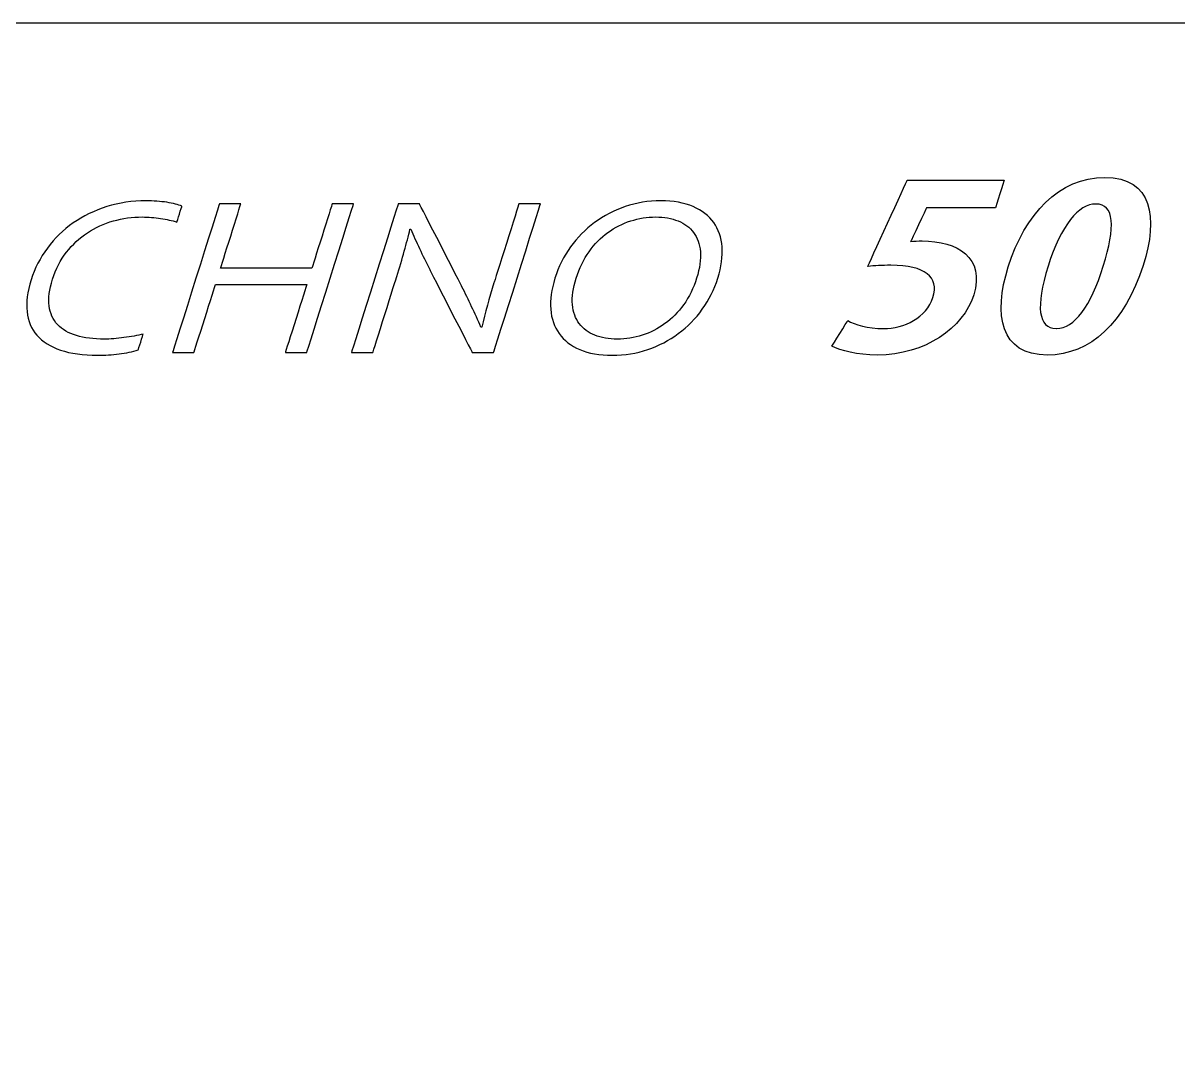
# Model space of a CAD drawing. Header units: inches. Extents: x 19 to 24202, y 17 to 31220.
# Drawn here: x 16695 to 17976, y 5186 to 6317 of the extents above; entities that cross this region are included whole.
import ezdxf

# ---------------------------------------------------------------- set-up
doc = ezdxf.new("R2010")
doc.units = ezdxf.units.IN
doc.header["$MEASUREMENT"] = 0
doc.layers.add('Layer 1', color=7, linetype='Continuous')

msp = doc.modelspace()

# ---------------------------------------------------------------- linework, layer by layer
msp.add_lwpolyline([(24182.836, 16.724), (24182.836, 6316.724), (15272.836, 6316.724), (15272.836, 16.724)], close=True)
at = {"layer": 'Layer 1', "color": 253}
for points, knots in [([(17631.882, 6046.634), (17639.549, 6047.39), (17647.431, 6047.894), (17657.536, 6047.894), (17657.536, 6047.894), (17695.573, 6047.894), (17711.422, 6035), (17704.18, 6011.99), (17704.18, 6011.99), (17697.253, 5989.994), (17672.254, 5977.604), (17649.373, 5977.604), (17649.373, 5977.604), (17632.139, 5977.604), (17617.303, 5982.409), (17609.667, 5986.453), (17609.667, 5986.453), (17609.667, 5986.453), (17592.129, 5958.131), (17592.129, 5958.131), (17592.129, 5958.131), (17601.536, 5953.077), (17620.228, 5948.272), (17642.517, 5948.272), (17642.517, 5948.272), (17695.409, 5948.272), (17737.868, 5978.36), (17749.412, 6015.028), (17749.412, 6015.028), (17762.387, 6056.24), (17731.429, 6074.952), (17692.207, 6074.952), (17692.207, 6074.952), (17687.449, 6074.952), (17683.802, 6074.698), (17679.485, 6074.195), (17679.485, 6074.195), (17679.485, 6074.195), (17697.211, 6111.616), (17697.211, 6111.616), (17697.211, 6111.616), (17697.211, 6111.616), (17773.58, 6111.616), (17773.58, 6111.616), (17773.58, 6111.616), (17773.58, 6111.616), (17783.291, 6142.465), (17783.291, 6142.465), (17783.291, 6142.465), (17783.291, 6142.465), (17675.722, 6142.465), (17675.722, 6142.465), (17675.722, 6142.465), (17675.722, 6142.465), (17631.882, 6046.634), (17631.882, 6046.634)], [0, 0, 0, 0, 0.06666667, 0.06666667, 0.06666667, 0.06666668, 0.13333333, 0.13333333, 0.13333333, 0.13333334, 0.2, 0.2, 0.2, 0.20000001, 0.26666667, 0.26666667, 0.26666667, 0.26666668, 0.33333333, 0.33333333, 0.33333333, 0.33333334, 0.4, 0.4, 0.4, 0.40000001, 0.46666667, 0.46666667, 0.46666667, 0.46666668, 0.53333333, 0.53333333, 0.53333333, 0.53333334, 0.6, 0.6, 0.6, 0.60000001, 0.66666667, 0.66666667, 0.66666667, 0.66666668, 0.73333333, 0.73333333, 0.73333333, 0.73333334, 0.8, 0.8, 0.8, 0.80000001, 0.86666667, 0.86666667, 0.86666667, 0.86666668, 1, 1, 1, 1]), ([(17631.882, 6046.634), (17639.549, 6047.39), (17647.431, 6047.894), (17657.536, 6047.894), (17657.536, 6047.894), (17695.573, 6047.894), (17711.422, 6035), (17704.18, 6011.99), (17704.18, 6011.99), (17697.253, 5989.994), (17672.254, 5977.604), (17649.373, 5977.604), (17649.373, 5977.604), (17632.139, 5977.604), (17617.303, 5982.409), (17609.667, 5986.453), (17609.667, 5986.453), (17609.667, 5986.453), (17592.129, 5958.131), (17592.129, 5958.131), (17592.129, 5958.131), (17601.536, 5953.077), (17620.228, 5948.272), (17642.517, 5948.272), (17642.517, 5948.272), (17695.409, 5948.272), (17737.868, 5978.36), (17749.412, 6015.028), (17749.412, 6015.028), (17762.387, 6056.24), (17731.429, 6074.952), (17692.207, 6074.952), (17692.207, 6074.952), (17687.449, 6074.952), (17683.802, 6074.698), (17679.485, 6074.195), (17679.485, 6074.195), (17679.485, 6074.195), (17697.211, 6111.616), (17697.211, 6111.616), (17697.211, 6111.616), (17697.211, 6111.616), (17773.58, 6111.616), (17773.58, 6111.616), (17773.58, 6111.616), (17773.58, 6111.616), (17783.291, 6142.465), (17783.291, 6142.465), (17783.291, 6142.465), (17783.291, 6142.465), (17675.722, 6142.465), (17675.722, 6142.465), (17675.722, 6142.465), (17675.722, 6142.465), (17631.882, 6046.634), (17631.882, 6046.634)], [0, 0, 0, 0, 0.06666667, 0.06666667, 0.06666667, 0.06666668, 0.13333333, 0.13333333, 0.13333333, 0.13333334, 0.2, 0.2, 0.2, 0.20000001, 0.26666667, 0.26666667, 0.26666667, 0.26666668, 0.33333333, 0.33333333, 0.33333333, 0.33333334, 0.4, 0.4, 0.4, 0.40000001, 0.46666667, 0.46666667, 0.46666667, 0.46666668, 0.53333333, 0.53333333, 0.53333333, 0.53333334, 0.6, 0.6, 0.6, 0.60000001, 0.66666667, 0.66666667, 0.66666667, 0.66666668, 0.73333333, 0.73333333, 0.73333333, 0.73333334, 0.8, 0.8, 0.8, 0.80000001, 0.86666667, 0.86666667, 0.86666667, 0.86666668, 1, 1, 1, 1]), ([(17831.207, 5948.272), (17878.459, 5948.272), (17917.479, 5984.429), (17937.419, 6047.769), (17937.419, 6047.769), (17954.178, 6100.996), (17947.684, 6145.499), (17894.788, 6145.499), (17894.788, 6145.499), (17844.276, 6145.499), (17806.114, 6104.533), (17787.769, 6046.252), (17787.769, 6046.252), (17770.928, 5992.775), (17778.908, 5948.272), (17831.207, 5948.272)], [0, 0, 0, 0, 0.2, 0.2, 0.2, 0.20000001, 0.4, 0.4, 0.4, 0.40000001, 0.6, 0.6, 0.6, 0.60000001, 1, 1, 1, 1]), ([(17831.207, 5948.272), (17878.459, 5948.272), (17917.479, 5984.429), (17937.419, 6047.769), (17937.419, 6047.769), (17954.178, 6100.996), (17947.684, 6145.499), (17894.788, 6145.499), (17894.788, 6145.499), (17844.276, 6145.499), (17806.114, 6104.533), (17787.769, 6046.252), (17787.769, 6046.252), (17770.928, 5992.775), (17778.908, 5948.272), (17831.207, 5948.272)], [0, 0, 0, 0, 0.2, 0.2, 0.2, 0.20000001, 0.4, 0.4, 0.4, 0.40000001, 0.6, 0.6, 0.6, 0.60000001, 1, 1, 1, 1]), ([(17840.824, 5977.857), (17821.211, 5977.857), (17817.709, 6001.663), (17831.987, 6047.008), (17831.987, 6047.008), (17846.343, 6092.611), (17865.862, 6115.913), (17884.882, 6115.913), (17884.882, 6115.913), (17905.681, 6115.913), (17906.839, 6090.333), (17893.201, 6047.008), (17893.201, 6047.008), (17879.083, 6002.174), (17861.326, 5977.857), (17841.121, 5977.857), (17841.121, 5977.857), (17841.121, 5977.857), (17840.824, 5977.857), (17840.824, 5977.857)], [0, 0, 0, 0, 0.16666667, 0.16666667, 0.16666667, 0.16666668, 0.33333333, 0.33333333, 0.33333333, 0.33333334, 0.5, 0.5, 0.5, 0.50000001, 0.66666667, 0.66666667, 0.66666667, 0.66666668, 1, 1, 1, 1]), ([(17840.824, 5977.857), (17821.211, 5977.857), (17817.709, 6001.663), (17831.987, 6047.008), (17831.987, 6047.008), (17846.343, 6092.611), (17865.862, 6115.913), (17884.882, 6115.913), (17884.882, 6115.913), (17905.681, 6115.913), (17906.839, 6090.333), (17893.201, 6047.008), (17893.201, 6047.008), (17879.083, 6002.174), (17861.326, 5977.857), (17841.121, 5977.857), (17841.121, 5977.857), (17841.121, 5977.857), (17840.824, 5977.857), (17840.824, 5977.857)], [0, 0, 0, 0, 0.16666667, 0.16666667, 0.16666667, 0.16666668, 0.33333333, 0.33333333, 0.33333333, 0.33333334, 0.5, 0.5, 0.5, 0.50000001, 0.66666667, 0.66666667, 0.66666667, 0.66666668, 1, 1, 1, 1])]:
    msp.add_open_spline(points, degree=3, knots=knots, dxfattribs=at)
at = {"layer": 'Layer 1', "color": 7}
for points, knots in [([(16827.023, 6101.503), (16816.126, 6101.503), (16805.507, 6100.025), (16795.133, 6097.119), (16795.133, 6097.119), (16784.759, 6094.214), (16775.157, 6089.826), (16766.359, 6084.054), (16766.359, 6084.054), (16757.587, 6078.239), (16749.826, 6071.032), (16743.103, 6062.437), (16743.103, 6062.437), (16736.387, 6053.841), (16731.2, 6043.806), (16727.604, 6032.391), (16727.604, 6032.391), (16724.02, 6021.007), (16722.811, 6011.191), (16723.884, 6002.802), (16723.884, 6002.802), (16724.972, 5994.46), (16728.096, 5987.549), (16733.209, 5982.073), (16733.209, 5982.073), (16738.368, 5976.59), (16745.314, 5972.546), (16754.148, 5969.933), (16754.148, 5969.933), (16762.966, 5967.277), (16773.304, 5965.97), (16785.145, 5965.97), (16785.145, 5965.97), (16788.409, 5965.97), (16791.868, 5966.099), (16795.577, 5966.391), (16795.577, 5966.391), (16799.271, 5966.645), (16803.069, 5967.066), (16806.895, 5967.573), (16806.895, 5967.573), (16810.717, 5968.076), (16814.469, 5968.669), (16818.197, 5969.344), (16818.197, 5969.344), (16821.875, 5970.018), (16825.221, 5970.732), (16828.197, 5971.535), (16828.197, 5971.535), (16828.197, 5971.535), (16822.651, 5953.919), (16822.651, 5953.919), (16822.651, 5953.919), (16816.36, 5952.02), (16809.274, 5950.589), (16801.416, 5949.536), (16801.416, 5949.536), (16793.518, 5948.525), (16785.632, 5948.018), (16777.708, 5948.018), (16777.708, 5948.018), (16761.562, 5948.018), (16747.795, 5949.914), (16736.524, 5953.751), (16736.524, 5953.751), (16725.253, 5957.585), (16716.536, 5963.104), (16710.323, 5970.268), (16710.323, 5970.268), (16704.111, 5977.432), (16700.468, 5986.16), (16699.36, 5996.48), (16699.36, 5996.48), (16698.265, 6006.85), (16699.774, 6018.566), (16703.888, 6031.627), (16703.888, 6031.627), (16707.933, 6044.481), (16713.931, 6056.286), (16721.93, 6067.07), (16721.93, 6067.07), (16729.933, 6077.857), (16739.491, 6087.131), (16750.599, 6094.885), (16750.599, 6094.885), (16761.694, 6102.599), (16774.104, 6108.667), (16787.789, 6112.965), (16787.789, 6112.965), (16801.537, 6117.306), (16816.08, 6119.455), (16831.434, 6119.455), (16831.434, 6119.455), (16835.494, 6119.455), (16839.519, 6119.326), (16843.387, 6119.033), (16843.387, 6119.033), (16847.256, 6118.737), (16850.938, 6118.32), (16854.393, 6117.809), (16854.393, 6117.809), (16857.833, 6117.263), (16861.004, 6116.631), (16863.901, 6115.913), (16863.901, 6115.913), (16866.729, 6115.157), (16869.163, 6114.396), (16871.144, 6113.597), (16871.144, 6113.597), (16871.144, 6113.597), (16865.582, 6095.938), (16865.582, 6095.938), (16865.582, 6095.938), (16860.181, 6097.498), (16854.163, 6098.847), (16847.564, 6099.9), (16847.564, 6099.9), (16840.915, 6100.957), (16834.102, 6101.503), (16827.023, 6101.503)], [0, 0, 0, 0, 0.03225806, 0.03225806, 0.03225806, 0.03225807, 0.06451613, 0.06451613, 0.06451613, 0.06451614, 0.09677419, 0.09677419, 0.09677419, 0.0967742, 0.12903226, 0.12903226, 0.12903226, 0.12903227, 0.16129032, 0.16129032, 0.16129032, 0.16129033, 0.19354839, 0.19354839, 0.19354839, 0.1935484, 0.22580645, 0.22580645, 0.22580645, 0.22580646, 0.25806452, 0.25806452, 0.25806452, 0.25806453, 0.29032258, 0.29032258, 0.29032258, 0.29032259, 0.32258065, 0.32258065, 0.32258065, 0.32258066, 0.35483871, 0.35483871, 0.35483871, 0.35483872, 0.38709677, 0.38709677, 0.38709677, 0.38709678, 0.41935484, 0.41935484, 0.41935484, 0.41935485, 0.4516129, 0.4516129, 0.4516129, 0.45161291, 0.48387097, 0.48387097, 0.48387097, 0.48387098, 0.51612903, 0.51612903, 0.51612903, 0.51612904, 0.5483871, 0.5483871, 0.5483871, 0.54838711, 0.58064516, 0.58064516, 0.58064516, 0.58064517, 0.61290323, 0.61290323, 0.61290323, 0.61290324, 0.64516129, 0.64516129, 0.64516129, 0.6451613, 0.67741935, 0.67741935, 0.67741935, 0.67741936, 0.70967742, 0.70967742, 0.70967742, 0.70967743, 0.74193548, 0.74193548, 0.74193548, 0.74193549, 0.77419355, 0.77419355, 0.77419355, 0.77419356, 0.80645161, 0.80645161, 0.80645161, 0.80645162, 0.83870968, 0.83870968, 0.83870968, 0.83870969, 0.87096774, 0.87096774, 0.87096774, 0.87096775, 0.90322581, 0.90322581, 0.90322581, 0.90322582, 0.93548387, 0.93548387, 0.93548387, 0.93548388, 1, 1, 1, 1]), ([(16827.023, 6101.503), (16816.126, 6101.503), (16805.507, 6100.025), (16795.133, 6097.119), (16795.133, 6097.119), (16784.759, 6094.214), (16775.157, 6089.826), (16766.359, 6084.054), (16766.359, 6084.054), (16757.587, 6078.239), (16749.826, 6071.032), (16743.103, 6062.437), (16743.103, 6062.437), (16736.387, 6053.841), (16731.2, 6043.806), (16727.604, 6032.391), (16727.604, 6032.391), (16724.02, 6021.007), (16722.811, 6011.191), (16723.884, 6002.802), (16723.884, 6002.802), (16724.972, 5994.46), (16728.096, 5987.549), (16733.209, 5982.073), (16733.209, 5982.073), (16738.368, 5976.59), (16745.314, 5972.546), (16754.148, 5969.933), (16754.148, 5969.933), (16762.966, 5967.277), (16773.304, 5965.97), (16785.145, 5965.97), (16785.145, 5965.97), (16788.409, 5965.97), (16791.868, 5966.099), (16795.577, 5966.391), (16795.577, 5966.391), (16799.271, 5966.645), (16803.069, 5967.066), (16806.895, 5967.573), (16806.895, 5967.573), (16810.717, 5968.076), (16814.469, 5968.669), (16818.197, 5969.344), (16818.197, 5969.344), (16821.875, 5970.018), (16825.221, 5970.732), (16828.197, 5971.535), (16828.197, 5971.535), (16828.197, 5971.535), (16822.651, 5953.919), (16822.651, 5953.919), (16822.651, 5953.919), (16816.36, 5952.02), (16809.274, 5950.589), (16801.416, 5949.536), (16801.416, 5949.536), (16793.518, 5948.525), (16785.632, 5948.018), (16777.708, 5948.018), (16777.708, 5948.018), (16761.562, 5948.018), (16747.795, 5949.914), (16736.524, 5953.751), (16736.524, 5953.751), (16725.253, 5957.585), (16716.536, 5963.104), (16710.323, 5970.268), (16710.323, 5970.268), (16704.111, 5977.432), (16700.468, 5986.16), (16699.36, 5996.48), (16699.36, 5996.48), (16698.265, 6006.85), (16699.774, 6018.566), (16703.888, 6031.627), (16703.888, 6031.627), (16707.933, 6044.481), (16713.931, 6056.286), (16721.93, 6067.07), (16721.93, 6067.07), (16729.933, 6077.857), (16739.491, 6087.131), (16750.599, 6094.885), (16750.599, 6094.885), (16761.694, 6102.599), (16774.104, 6108.667), (16787.789, 6112.965), (16787.789, 6112.965), (16801.537, 6117.306), (16816.08, 6119.455), (16831.434, 6119.455), (16831.434, 6119.455), (16835.494, 6119.455), (16839.519, 6119.326), (16843.387, 6119.033), (16843.387, 6119.033), (16847.256, 6118.737), (16850.938, 6118.32), (16854.393, 6117.809), (16854.393, 6117.809), (16857.833, 6117.263), (16861.004, 6116.631), (16863.901, 6115.913), (16863.901, 6115.913), (16866.729, 6115.157), (16869.163, 6114.396), (16871.144, 6113.597), (16871.144, 6113.597), (16871.144, 6113.597), (16865.582, 6095.938), (16865.582, 6095.938), (16865.582, 6095.938), (16860.181, 6097.498), (16854.163, 6098.847), (16847.564, 6099.9), (16847.564, 6099.9), (16840.915, 6100.957), (16834.102, 6101.503), (16827.023, 6101.503)], [0, 0, 0, 0, 0.03225806, 0.03225806, 0.03225806, 0.03225807, 0.06451613, 0.06451613, 0.06451613, 0.06451614, 0.09677419, 0.09677419, 0.09677419, 0.0967742, 0.12903226, 0.12903226, 0.12903226, 0.12903227, 0.16129032, 0.16129032, 0.16129032, 0.16129033, 0.19354839, 0.19354839, 0.19354839, 0.1935484, 0.22580645, 0.22580645, 0.22580645, 0.22580646, 0.25806452, 0.25806452, 0.25806452, 0.25806453, 0.29032258, 0.29032258, 0.29032258, 0.29032259, 0.32258065, 0.32258065, 0.32258065, 0.32258066, 0.35483871, 0.35483871, 0.35483871, 0.35483872, 0.38709677, 0.38709677, 0.38709677, 0.38709678, 0.41935484, 0.41935484, 0.41935484, 0.41935485, 0.4516129, 0.4516129, 0.4516129, 0.45161291, 0.48387097, 0.48387097, 0.48387097, 0.48387098, 0.51612903, 0.51612903, 0.51612903, 0.51612904, 0.5483871, 0.5483871, 0.5483871, 0.54838711, 0.58064516, 0.58064516, 0.58064516, 0.58064517, 0.61290323, 0.61290323, 0.61290323, 0.61290324, 0.64516129, 0.64516129, 0.64516129, 0.6451613, 0.67741935, 0.67741935, 0.67741935, 0.67741936, 0.70967742, 0.70967742, 0.70967742, 0.70967743, 0.74193548, 0.74193548, 0.74193548, 0.74193549, 0.77419355, 0.77419355, 0.77419355, 0.77419356, 0.80645161, 0.80645161, 0.80645161, 0.80645162, 0.83870968, 0.83870968, 0.83870968, 0.83870969, 0.87096774, 0.87096774, 0.87096774, 0.87096775, 0.90322581, 0.90322581, 0.90322581, 0.90322582, 0.93548387, 0.93548387, 0.93548387, 0.93548388, 1, 1, 1, 1]), ([(16914.009, 6044.61), (16914.009, 6044.61), (17015.338, 6044.61), (17015.338, 6044.61), (17015.338, 6044.61), (17015.338, 6044.61), (17037.865, 6116.167), (17037.865, 6116.167), (17037.865, 6116.167), (17037.865, 6116.167), (17061.639, 6116.167), (17061.639, 6116.167), (17061.639, 6116.167), (17061.639, 6116.167), (17009.656, 5951.053), (17009.656, 5951.053), (17009.656, 5951.053), (17009.656, 5951.053), (16985.882, 5951.053), (16985.882, 5951.053), (16985.882, 5951.053), (16985.882, 5951.053), (17009.605, 6026.405), (17009.605, 6026.405), (17009.605, 6026.405), (17009.605, 6026.405), (16908.276, 6026.405), (16908.276, 6026.405), (16908.276, 6026.405), (16908.276, 6026.405), (16884.552, 5951.053), (16884.552, 5951.053), (16884.552, 5951.053), (16884.552, 5951.053), (16860.778, 5951.053), (16860.778, 5951.053), (16860.778, 5951.053), (16860.778, 5951.053), (16912.761, 6116.167), (16912.761, 6116.167), (16912.761, 6116.167), (16912.761, 6116.167), (16936.535, 6116.167), (16936.535, 6116.167), (16936.535, 6116.167), (16936.535, 6116.167), (16914.009, 6044.61), (16914.009, 6044.61)], [0, 0, 0, 0, 0.07692308, 0.07692308, 0.07692308, 0.07692309, 0.15384615, 0.15384615, 0.15384615, 0.15384616, 0.23076923, 0.23076923, 0.23076923, 0.23076924, 0.30769231, 0.30769231, 0.30769231, 0.30769232, 0.38461538, 0.38461538, 0.38461538, 0.38461539, 0.46153846, 0.46153846, 0.46153846, 0.46153847, 0.53846154, 0.53846154, 0.53846154, 0.53846155, 0.61538462, 0.61538462, 0.61538462, 0.61538463, 0.69230769, 0.69230769, 0.69230769, 0.6923077, 0.76923077, 0.76923077, 0.76923077, 0.76923078, 0.84615385, 0.84615385, 0.84615385, 0.84615386, 1, 1, 1, 1]), ([(16914.009, 6044.61), (16914.009, 6044.61), (17015.338, 6044.61), (17015.338, 6044.61), (17015.338, 6044.61), (17015.338, 6044.61), (17037.865, 6116.167), (17037.865, 6116.167), (17037.865, 6116.167), (17037.865, 6116.167), (17061.639, 6116.167), (17061.639, 6116.167), (17061.639, 6116.167), (17061.639, 6116.167), (17009.656, 5951.053), (17009.656, 5951.053), (17009.656, 5951.053), (17009.656, 5951.053), (16985.882, 5951.053), (16985.882, 5951.053), (16985.882, 5951.053), (16985.882, 5951.053), (17009.605, 6026.405), (17009.605, 6026.405), (17009.605, 6026.405), (17009.605, 6026.405), (16908.276, 6026.405), (16908.276, 6026.405), (16908.276, 6026.405), (16908.276, 6026.405), (16884.552, 5951.053), (16884.552, 5951.053), (16884.552, 5951.053), (16884.552, 5951.053), (16860.778, 5951.053), (16860.778, 5951.053), (16860.778, 5951.053), (16860.778, 5951.053), (16912.761, 6116.167), (16912.761, 6116.167), (16912.761, 6116.167), (16912.761, 6116.167), (16936.535, 6116.167), (16936.535, 6116.167), (16936.535, 6116.167), (16936.535, 6116.167), (16914.009, 6044.61), (16914.009, 6044.61)], [0, 0, 0, 0, 0.07692308, 0.07692308, 0.07692308, 0.07692309, 0.15384615, 0.15384615, 0.15384615, 0.15384616, 0.23076923, 0.23076923, 0.23076923, 0.23076924, 0.30769231, 0.30769231, 0.30769231, 0.30769232, 0.38461538, 0.38461538, 0.38461538, 0.38461539, 0.46153846, 0.46153846, 0.46153846, 0.46153847, 0.53846154, 0.53846154, 0.53846154, 0.53846155, 0.61538462, 0.61538462, 0.61538462, 0.61538463, 0.69230769, 0.69230769, 0.69230769, 0.6923077, 0.76923077, 0.76923077, 0.76923077, 0.76923078, 0.84615385, 0.84615385, 0.84615385, 0.84615386, 1, 1, 1, 1]), ([(17181.783, 6024.127), (17189.08, 6009.545), (17196.107, 5994.584), (17202.901, 5979.203), (17202.901, 5979.203), (17202.901, 5979.203), (17203.744, 5979.203), (17203.744, 5979.203), (17203.744, 5979.203), (17207.546, 5995.22), (17212.066, 6011.608), (17217.319, 6028.3), (17217.319, 6028.3), (17217.319, 6028.3), (17244.982, 6116.167), (17244.982, 6116.167), (17244.982, 6116.167), (17244.982, 6116.167), (17268.905, 6116.167), (17268.905, 6116.167), (17268.905, 6116.167), (17268.905, 6116.167), (17216.918, 5951.053), (17216.918, 5951.053), (17216.918, 5951.053), (17216.918, 5951.053), (17193.151, 5951.053), (17193.151, 5951.053), (17193.151, 5951.053), (17193.151, 5951.053), (17146.055, 6043.093), (17146.055, 6043.093), (17146.055, 6043.093), (17137.982, 6059.149), (17130.958, 6074.109), (17125.034, 6088.017), (17125.034, 6088.017), (17125.034, 6088.017), (17124.145, 6088.017), (17124.145, 6088.017), (17124.145, 6088.017), (17120.642, 6072.974), (17115.756, 6055.401), (17109.442, 6035.339), (17109.442, 6035.339), (17109.442, 6035.339), (17082.902, 5951.053), (17082.902, 5951.053), (17082.902, 5951.053), (17082.902, 5951.053), (17059.132, 5951.053), (17059.132, 5951.053), (17059.132, 5951.053), (17059.132, 5951.053), (17111.115, 6116.167), (17111.115, 6116.167), (17111.115, 6116.167), (17111.115, 6116.167), (17134.593, 6116.167), (17134.593, 6116.167), (17134.593, 6116.167), (17134.593, 6116.167), (17181.783, 6024.127), (17181.783, 6024.127)], [0, 0, 0, 0, 0.05882353, 0.05882353, 0.05882353, 0.05882354, 0.11764706, 0.11764706, 0.11764706, 0.11764707, 0.17647059, 0.17647059, 0.17647059, 0.1764706, 0.23529412, 0.23529412, 0.23529412, 0.23529413, 0.29411765, 0.29411765, 0.29411765, 0.29411766, 0.35294118, 0.35294118, 0.35294118, 0.35294119, 0.41176471, 0.41176471, 0.41176471, 0.41176472, 0.47058824, 0.47058824, 0.47058824, 0.47058825, 0.52941176, 0.52941176, 0.52941176, 0.52941177, 0.58823529, 0.58823529, 0.58823529, 0.5882353, 0.64705882, 0.64705882, 0.64705882, 0.64705883, 0.70588235, 0.70588235, 0.70588235, 0.70588236, 0.76470588, 0.76470588, 0.76470588, 0.76470589, 0.82352941, 0.82352941, 0.82352941, 0.82352942, 0.88235294, 0.88235294, 0.88235294, 0.88235295, 1, 1, 1, 1]), ([(17181.783, 6024.127), (17189.08, 6009.545), (17196.107, 5994.584), (17202.901, 5979.203), (17202.901, 5979.203), (17202.901, 5979.203), (17203.744, 5979.203), (17203.744, 5979.203), (17203.744, 5979.203), (17207.546, 5995.22), (17212.066, 6011.608), (17217.319, 6028.3), (17217.319, 6028.3), (17217.319, 6028.3), (17244.982, 6116.167), (17244.982, 6116.167), (17244.982, 6116.167), (17244.982, 6116.167), (17268.905, 6116.167), (17268.905, 6116.167), (17268.905, 6116.167), (17268.905, 6116.167), (17216.918, 5951.053), (17216.918, 5951.053), (17216.918, 5951.053), (17216.918, 5951.053), (17193.151, 5951.053), (17193.151, 5951.053), (17193.151, 5951.053), (17193.151, 5951.053), (17146.055, 6043.093), (17146.055, 6043.093), (17146.055, 6043.093), (17137.982, 6059.149), (17130.958, 6074.109), (17125.034, 6088.017), (17125.034, 6088.017), (17125.034, 6088.017), (17124.145, 6088.017), (17124.145, 6088.017), (17124.145, 6088.017), (17120.642, 6072.974), (17115.756, 6055.401), (17109.442, 6035.339), (17109.442, 6035.339), (17109.442, 6035.339), (17082.902, 5951.053), (17082.902, 5951.053), (17082.902, 5951.053), (17082.902, 5951.053), (17059.132, 5951.053), (17059.132, 5951.053), (17059.132, 5951.053), (17059.132, 5951.053), (17111.115, 6116.167), (17111.115, 6116.167), (17111.115, 6116.167), (17111.115, 6116.167), (17134.593, 6116.167), (17134.593, 6116.167), (17134.593, 6116.167), (17134.593, 6116.167), (17181.783, 6024.127), (17181.783, 6024.127)], [0, 0, 0, 0, 0.05882353, 0.05882353, 0.05882353, 0.05882354, 0.11764706, 0.11764706, 0.11764706, 0.11764707, 0.17647059, 0.17647059, 0.17647059, 0.1764706, 0.23529412, 0.23529412, 0.23529412, 0.23529413, 0.29411765, 0.29411765, 0.29411765, 0.29411766, 0.35294118, 0.35294118, 0.35294118, 0.35294119, 0.41176471, 0.41176471, 0.41176471, 0.41176472, 0.47058824, 0.47058824, 0.47058824, 0.47058825, 0.52941176, 0.52941176, 0.52941176, 0.52941177, 0.58823529, 0.58823529, 0.58823529, 0.5882353, 0.64705882, 0.64705882, 0.64705882, 0.64705883, 0.70588235, 0.70588235, 0.70588235, 0.70588236, 0.76470588, 0.76470588, 0.76470588, 0.76470589, 0.82352941, 0.82352941, 0.82352941, 0.82352942, 0.88235294, 0.88235294, 0.88235294, 0.88235295, 1, 1, 1, 1]), ([(17465.586, 6033.612), (17461.647, 6021.097), (17455.906, 6009.631), (17448.394, 5999.136), (17448.394, 5999.136), (17440.891, 5988.688), (17432.011, 5979.667), (17421.757, 5972.124), (17421.757, 5972.124), (17411.5, 5964.539), (17400.183, 5958.638), (17387.796, 5954.383), (17387.796, 5954.383), (17375.363, 5950.124), (17362.318, 5948.018), (17348.597, 5948.018), (17348.597, 5948.018), (17334.382, 5948.018), (17322.37, 5950.124), (17312.468, 5954.383), (17312.468, 5954.383), (17302.616, 5958.638), (17294.961, 5964.539), (17289.575, 5972.124), (17289.575, 5972.124), (17284.173, 5979.667), (17281.069, 5988.688), (17280.25, 5999.136), (17280.25, 5999.136), (17279.443, 6009.631), (17280.971, 6021.097), (17284.91, 6033.612), (17284.91, 6033.612), (17288.881, 6046.213), (17294.645, 6057.757), (17302.207, 6068.252), (17302.207, 6068.252), (17309.769, 6078.743), (17318.665, 6087.802), (17328.883, 6095.392), (17328.883, 6095.392), (17339.077, 6102.934), (17350.399, 6108.835), (17362.879, 6113.09), (17362.879, 6113.09), (17375.316, 6117.345), (17388.459, 6119.455), (17402.277, 6119.455), (17402.277, 6119.455), (17416.391, 6119.455), (17428.356, 6117.345), (17438.161, 6113.09), (17438.161, 6113.09), (17448.012, 6108.835), (17455.617, 6102.934), (17461.015, 6095.392), (17461.015, 6095.392), (17466.401, 6087.802), (17469.493, 6078.743), (17470.301, 6068.252), (17470.301, 6068.252), (17471.108, 6057.757), (17469.552, 6046.213), (17465.586, 6033.612)], [0, 0, 0, 0, 0.05882353, 0.05882353, 0.05882353, 0.05882354, 0.11764706, 0.11764706, 0.11764706, 0.11764707, 0.17647059, 0.17647059, 0.17647059, 0.1764706, 0.23529412, 0.23529412, 0.23529412, 0.23529413, 0.29411765, 0.29411765, 0.29411765, 0.29411766, 0.35294118, 0.35294118, 0.35294118, 0.35294119, 0.41176471, 0.41176471, 0.41176471, 0.41176472, 0.47058824, 0.47058824, 0.47058824, 0.47058825, 0.52941176, 0.52941176, 0.52941176, 0.52941177, 0.58823529, 0.58823529, 0.58823529, 0.5882353, 0.64705882, 0.64705882, 0.64705882, 0.64705883, 0.70588235, 0.70588235, 0.70588235, 0.70588236, 0.76470588, 0.76470588, 0.76470588, 0.76470589, 0.82352941, 0.82352941, 0.82352941, 0.82352942, 0.88235294, 0.88235294, 0.88235294, 0.88235295, 1, 1, 1, 1]), ([(17465.586, 6033.612), (17461.647, 6021.097), (17455.906, 6009.631), (17448.394, 5999.136), (17448.394, 5999.136), (17440.891, 5988.688), (17432.011, 5979.667), (17421.757, 5972.124), (17421.757, 5972.124), (17411.5, 5964.539), (17400.183, 5958.638), (17387.796, 5954.383), (17387.796, 5954.383), (17375.363, 5950.124), (17362.318, 5948.018), (17348.597, 5948.018), (17348.597, 5948.018), (17334.382, 5948.018), (17322.37, 5950.124), (17312.468, 5954.383), (17312.468, 5954.383), (17302.616, 5958.638), (17294.961, 5964.539), (17289.575, 5972.124), (17289.575, 5972.124), (17284.173, 5979.667), (17281.069, 5988.688), (17280.25, 5999.136), (17280.25, 5999.136), (17279.443, 6009.631), (17280.971, 6021.097), (17284.91, 6033.612), (17284.91, 6033.612), (17288.881, 6046.213), (17294.645, 6057.757), (17302.207, 6068.252), (17302.207, 6068.252), (17309.769, 6078.743), (17318.665, 6087.802), (17328.883, 6095.392), (17328.883, 6095.392), (17339.077, 6102.934), (17350.399, 6108.835), (17362.879, 6113.09), (17362.879, 6113.09), (17375.316, 6117.345), (17388.459, 6119.455), (17402.277, 6119.455), (17402.277, 6119.455), (17416.391, 6119.455), (17428.356, 6117.345), (17438.161, 6113.09), (17438.161, 6113.09), (17448.012, 6108.835), (17455.617, 6102.934), (17461.015, 6095.392), (17461.015, 6095.392), (17466.401, 6087.802), (17469.493, 6078.743), (17470.301, 6068.252), (17470.301, 6068.252), (17471.108, 6057.757), (17469.552, 6046.213), (17465.586, 6033.612)], [0, 0, 0, 0, 0.05882353, 0.05882353, 0.05882353, 0.05882354, 0.11764706, 0.11764706, 0.11764706, 0.11764707, 0.17647059, 0.17647059, 0.17647059, 0.1764706, 0.23529412, 0.23529412, 0.23529412, 0.23529413, 0.29411765, 0.29411765, 0.29411765, 0.29411766, 0.35294118, 0.35294118, 0.35294118, 0.35294119, 0.41176471, 0.41176471, 0.41176471, 0.41176472, 0.47058824, 0.47058824, 0.47058824, 0.47058825, 0.52941176, 0.52941176, 0.52941176, 0.52941177, 0.58823529, 0.58823529, 0.58823529, 0.5882353, 0.64705882, 0.64705882, 0.64705882, 0.64705883, 0.70588235, 0.70588235, 0.70588235, 0.70588236, 0.76470588, 0.76470588, 0.76470588, 0.76470589, 0.82352941, 0.82352941, 0.82352941, 0.82352942, 0.88235294, 0.88235294, 0.88235294, 0.88235295, 1, 1, 1, 1]), ([(17442.108, 6033.612), (17445.61, 6044.735), (17446.959, 6054.516), (17446.207, 6062.983), (17446.207, 6062.983), (17445.458, 6071.453), (17442.981, 6078.532), (17438.777, 6084.222), (17438.777, 6084.222), (17434.53, 6089.912), (17428.801, 6094.214), (17421.543, 6097.119), (17421.543, 6097.119), (17414.332, 6100.025), (17406.033, 6101.503), (17396.626, 6101.503), (17396.626, 6101.503), (17387.266, 6101.503), (17377.98, 6100.025), (17368.948, 6097.119), (17368.948, 6097.119), (17359.861, 6094.214), (17351.421, 6089.912), (17343.586, 6084.222), (17343.586, 6084.222), (17335.805, 6078.532), (17328.871, 6071.453), (17322.787, 6062.983), (17322.787, 6062.983), (17316.703, 6054.516), (17311.891, 6044.735), (17308.388, 6033.612), (17308.388, 6033.612), (17304.886, 6022.485), (17303.552, 6012.751), (17304.352, 6004.28), (17304.352, 6004.28), (17305.167, 5995.852), (17307.706, 5988.812), (17311.906, 5983.122), (17311.906, 5983.122), (17316.161, 5977.432), (17321.898, 5973.177), (17329.168, 5970.311), (17329.168, 5970.311), (17336.379, 5967.401), (17344.74, 5965.97), (17354.248, 5965.97), (17354.248, 5965.97), (17363.608, 5965.97), (17372.824, 5967.401), (17381.767, 5970.311), (17381.767, 5970.311), (17390.741, 5973.177), (17399.118, 5977.432), (17406.945, 5983.122), (17406.945, 5983.122), (17414.73, 5988.812), (17421.656, 5995.852), (17427.724, 6004.28), (17427.724, 6004.28), (17433.812, 6012.751), (17438.605, 6022.485), (17442.108, 6033.612)], [0, 0, 0, 0, 0.05882353, 0.05882353, 0.05882353, 0.05882354, 0.11764706, 0.11764706, 0.11764706, 0.11764707, 0.17647059, 0.17647059, 0.17647059, 0.1764706, 0.23529412, 0.23529412, 0.23529412, 0.23529413, 0.29411765, 0.29411765, 0.29411765, 0.29411766, 0.35294118, 0.35294118, 0.35294118, 0.35294119, 0.41176471, 0.41176471, 0.41176471, 0.41176472, 0.47058824, 0.47058824, 0.47058824, 0.47058825, 0.52941176, 0.52941176, 0.52941176, 0.52941177, 0.58823529, 0.58823529, 0.58823529, 0.5882353, 0.64705882, 0.64705882, 0.64705882, 0.64705883, 0.70588235, 0.70588235, 0.70588235, 0.70588236, 0.76470588, 0.76470588, 0.76470588, 0.76470589, 0.82352941, 0.82352941, 0.82352941, 0.82352942, 0.88235294, 0.88235294, 0.88235294, 0.88235295, 1, 1, 1, 1]), ([(17442.108, 6033.612), (17445.61, 6044.735), (17446.959, 6054.516), (17446.207, 6062.983), (17446.207, 6062.983), (17445.458, 6071.453), (17442.981, 6078.532), (17438.777, 6084.222), (17438.777, 6084.222), (17434.53, 6089.912), (17428.801, 6094.214), (17421.543, 6097.119), (17421.543, 6097.119), (17414.332, 6100.025), (17406.033, 6101.503), (17396.626, 6101.503), (17396.626, 6101.503), (17387.266, 6101.503), (17377.98, 6100.025), (17368.948, 6097.119), (17368.948, 6097.119), (17359.861, 6094.214), (17351.421, 6089.912), (17343.586, 6084.222), (17343.586, 6084.222), (17335.805, 6078.532), (17328.871, 6071.453), (17322.787, 6062.983), (17322.787, 6062.983), (17316.703, 6054.516), (17311.891, 6044.735), (17308.388, 6033.612), (17308.388, 6033.612), (17304.886, 6022.485), (17303.552, 6012.751), (17304.352, 6004.28), (17304.352, 6004.28), (17305.167, 5995.852), (17307.706, 5988.812), (17311.906, 5983.122), (17311.906, 5983.122), (17316.161, 5977.432), (17321.898, 5973.177), (17329.168, 5970.311), (17329.168, 5970.311), (17336.379, 5967.401), (17344.74, 5965.97), (17354.248, 5965.97), (17354.248, 5965.97), (17363.608, 5965.97), (17372.824, 5967.401), (17381.767, 5970.311), (17381.767, 5970.311), (17390.741, 5973.177), (17399.118, 5977.432), (17406.945, 5983.122), (17406.945, 5983.122), (17414.73, 5988.812), (17421.656, 5995.852), (17427.724, 6004.28), (17427.724, 6004.28), (17433.812, 6012.751), (17438.605, 6022.485), (17442.108, 6033.612)], [0, 0, 0, 0, 0.05882353, 0.05882353, 0.05882353, 0.05882354, 0.11764706, 0.11764706, 0.11764706, 0.11764707, 0.17647059, 0.17647059, 0.17647059, 0.1764706, 0.23529412, 0.23529412, 0.23529412, 0.23529413, 0.29411765, 0.29411765, 0.29411765, 0.29411766, 0.35294118, 0.35294118, 0.35294118, 0.35294119, 0.41176471, 0.41176471, 0.41176471, 0.41176472, 0.47058824, 0.47058824, 0.47058824, 0.47058825, 0.52941176, 0.52941176, 0.52941176, 0.52941177, 0.58823529, 0.58823529, 0.58823529, 0.5882353, 0.64705882, 0.64705882, 0.64705882, 0.64705883, 0.70588235, 0.70588235, 0.70588235, 0.70588236, 0.76470588, 0.76470588, 0.76470588, 0.76470589, 0.82352941, 0.82352941, 0.82352941, 0.82352942, 0.88235294, 0.88235294, 0.88235294, 0.88235295, 1, 1, 1, 1])]:
    msp.add_open_spline(points, degree=3, knots=knots, dxfattribs=at)

doc.saveas('drawing.dxf')
